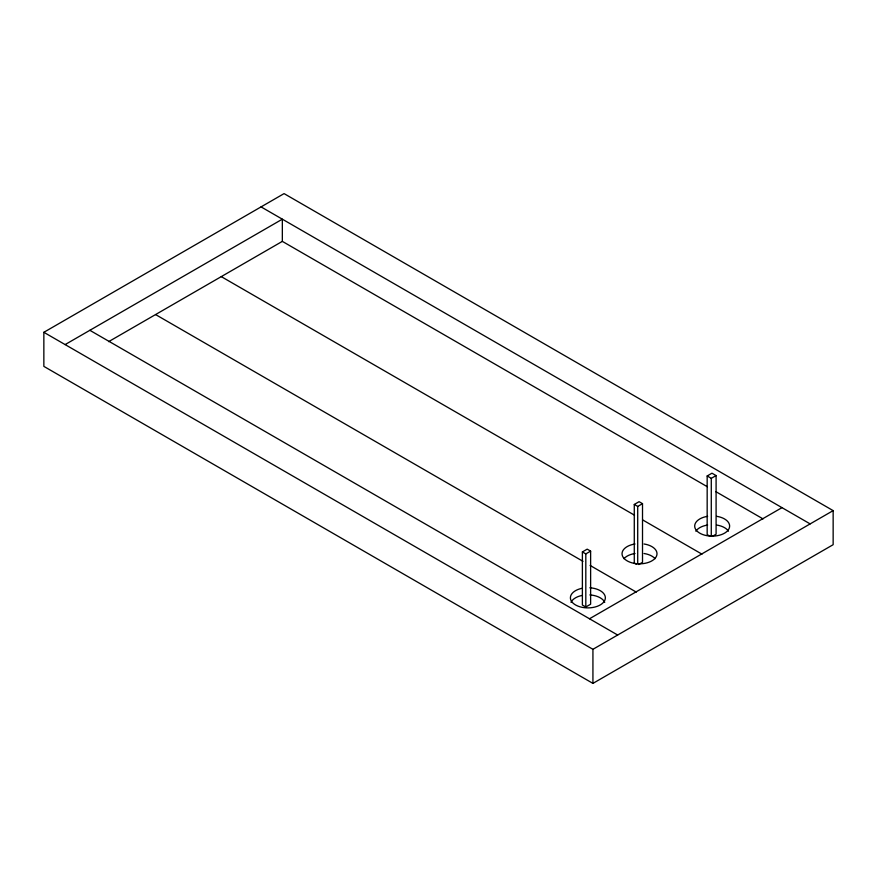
<?xml version="1.0" encoding="UTF-8"?>
<svg xmlns="http://www.w3.org/2000/svg" width="877" height="877" viewBox="0 0 877 877"><rect width="100%" height="100%" fill="white"/><g stroke="black" fill="none" stroke-linecap="round" stroke-linejoin="round"><path stroke-width="1.32" d="M43.85 332.306L284.071 193.609L833.15 510.622L833.15 544.694L592.929 683.391L43.85 366.378L43.85 332.306L592.929 649.309L833.15 510.622M65.128 344.584L282.339 219.184L282.339 241.372L707.388 486.768M108.638 341.657L282.339 241.372M636.57 564.426L634.279 563.1L634.279 504.461L639.081 501.688L642.512 503.661L642.512 562.31L638.675 564.525M634.279 504.461L637.711 506.435L642.512 503.661M710.249 536.395L707.169 534.608L707.169 475.97L711.971 473.196L716.092 475.564L716.092 534.214L712.245 536.439M582.383 551.918L587.195 549.145L590.627 551.129L590.627 604.22L585.814 606.994L582.383 605.02L582.383 551.918L585.814 553.902L590.627 551.129M707.169 475.97L711.28 478.338L716.092 475.564M589.497 618.767L781.977 507.64M261.061 206.895L810.14 523.898M715.676 491.548L763.034 518.899M221.278 276.628L634.477 515.183M642.764 519.973L701.962 554.154M155.569 314.558L582.975 561.324M590.078 565.424L636.253 592.085M89.86 330.311L617.66 635.025M711.28 478.338L711.28 535.628M637.711 506.435L637.711 563.725M592.929 649.309L592.929 683.391M585.814 553.902L585.814 606.994M644.036 543.992A17.474 10.085 0 0 1 653.836 559.526A17.474 10.085 0 0 1 625.202 559.526A17.474 10.085 0 0 1 635.003 543.992M716.684 516.323A17.474 10.085 0 0 1 726.474 531.846A17.474 10.085 0 0 1 697.851 531.846A17.474 10.085 0 0 1 707.64 516.323M589.87 587.787A17.474 10.085 0 0 1 603.31 602.543A17.474 10.085 0 0 1 574.61 604.374A17.474 10.085 0 0 1 582.142 588.281M695.834 531.188A17.474 10.085 0 0 1 707.64 525.038M716.684 525.038A17.474 10.085 0 0 1 728.48 531.188M623.942 558.671A17.474 10.085 0 0 1 635.003 553.497M644.036 553.497A17.474 10.085 0 0 1 655.097 558.671M571.004 602.335A17.474 10.085 0 0 1 582.142 595.417M589.87 594.924A17.474 10.085 0 0 1 604.757 602.335"/></g></svg>
